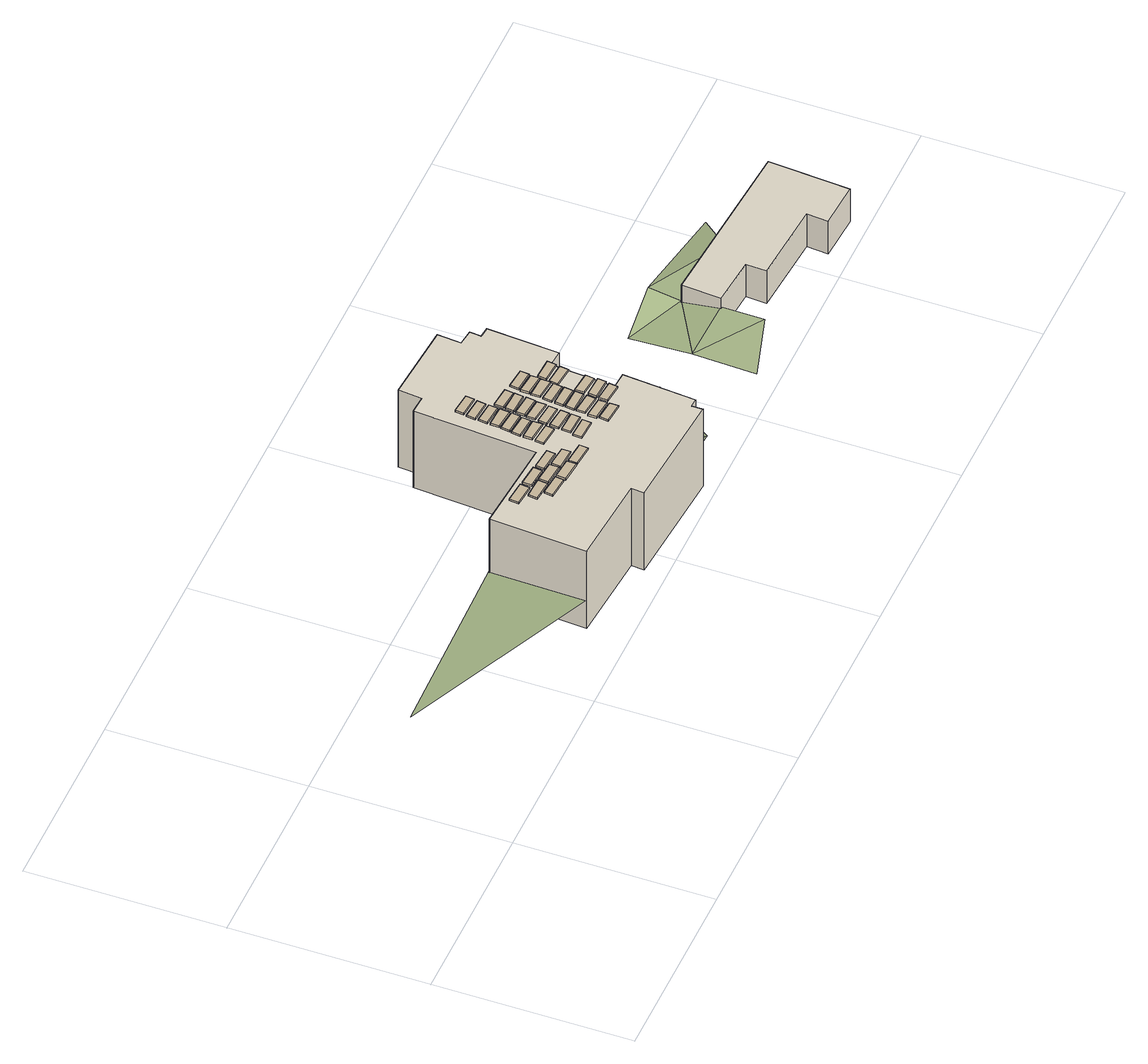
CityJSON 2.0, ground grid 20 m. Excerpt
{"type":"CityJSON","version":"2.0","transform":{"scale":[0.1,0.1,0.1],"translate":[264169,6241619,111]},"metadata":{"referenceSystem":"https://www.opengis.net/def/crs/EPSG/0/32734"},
"CityObjects":{
"building1":{"type":"Building","attributes":{"address":"50 Kylemore Road Universtity Estate Cape Town","building":"house","building:levels":3,"building_height":9.7,"roof_height":125.5,"ground_height":114.2,"plus_code":"4FRW3C6X+6GX"},"children":["building1-1","building1-2","building1-3","building1-4","building1-5","building1-6","building1-7","building1-8","building1-9","building1-10","building1-11","building1-12","building1-13","building1-14","building1-15","building1-16","building1-17","building1-18","building1-19","building1-20","building1-21","building1-22","building1-23","building1-24","building1-25","building1-26","building1-27","building1-28","building1-29","building1-30","building1-31","building1-32","building1-33","building1-34","building1-35","building1-36","building1-37","building1-38","building1-39"],"geometry":[{"type":"Solid","lod":"1","boundaries":[[[[0,1,2,3]],[[1,4,5,2]],[[4,6,7,5]],[[6,8,9,7]],[[8,10,11,9]],[[10,12,13,11]],[[12,14,15,13]],[[14,16,17,15]],[[16,18,19,17]],[[18,20,21,19]],[[20,22,23,21]],[[22,24,25,23]],[[24,26,27,25]],[[26,28,29,27]],[[28,30,31,29]],[[30,32,33,31]],[[32,34,35,33]],[[34,36,37,35]],[[36,38,39,37]],[[38,0,3,39]],[[3,2,5,7,9,11,13,15,17,19,21,23,25,27,29,31,33,35,37,39]],[[38,36,34,32,30,28,26,24,22,20,18,16,14,12,10,8,6,4,1,0]]]]}]},
"building1-1":{"type":"BuildingInstallation","parents":["building1"],"geometry":[{"type":"Solid","lod":"1","boundaries":[[[[40,41,42,43]],[[41,44,45,42]],[[44,46,47,45]],[[46,40,43,47]],[[43,42,45,47]],[[46,44,41,40]]]]}]},
"building1-2":{"type":"BuildingInstallation","parents":["building1"],"geometry":[{"type":"Solid","lod":"1","boundaries":[[[[48,49,50,51]],[[49,52,53,50]],[[52,54,55,53]],[[54,48,51,55]],[[51,50,53,55]],[[54,52,49,48]]]]}]},
"building1-3":{"type":"BuildingInstallation","parents":["building1"],"geometry":[{"type":"Solid","lod":"1","boundaries":[[[[56,57,58,59]],[[57,60,61,58]],[[60,62,63,61]],[[62,56,59,63]],[[59,58,61,63]],[[62,60,57,56]]]]}]},
"building1-4":{"type":"BuildingInstallation","parents":["building1"],"geometry":[{"type":"Solid","lod":"1","boundaries":[[[[64,65,66,67]],[[65,68,69,66]],[[68,70,71,69]],[[70,64,67,71]],[[67,66,69,71]],[[70,68,65,64]]]]}]},
"building1-5":{"type":"BuildingInstallation","parents":["building1"],"geometry":[{"type":"Solid","lod":"1","boundaries":[[[[72,73,74,75]],[[73,76,77,74]],[[76,78,79,77]],[[78,72,75,79]],[[75,74,77,79]],[[78,76,73,72]]]]}]},
"building1-6":{"type":"BuildingInstallation","parents":["building1"],"geometry":[{"type":"Solid","lod":"1","boundaries":[[[[80,81,82,83]],[[81,84,85,82]],[[84,86,87,85]],[[86,80,83,87]],[[83,82,85,87]],[[86,84,81,80]]]]}]},
"building1-7":{"type":"BuildingInstallation","parents":["building1"],"geometry":[{"type":"Solid","lod":"1","boundaries":[[[[88,89,90,91]],[[89,92,93,90]],[[92,94,95,93]],[[94,88,91,95]],[[91,90,93,95]],[[94,92,89,88]]]]}]},
"building1-8":{"type":"BuildingInstallation","parents":["building1"],"geometry":[{"type":"Solid","lod":"1","boundaries":[[[[96,97,98,99]],[[97,100,101,98]],[[100,102,103,101]],[[102,96,99,103]],[[99,98,101,103]],[[102,100,97,96]]]]}]},
"building1-9":{"type":"BuildingInstallation","parents":["building1"],"geometry":[{"type":"Solid","lod":"1","boundaries":[[[[104,105,106,107]],[[105,108,109,106]],[[108,110,111,109]],[[110,104,107,111]],[[107,106,109,111]],[[110,108,105,104]]]]}]},
"building1-10":{"type":"BuildingInstallation","parents":["building1"],"geometry":[{"type":"Solid","lod":"1","boundaries":[[[[112,113,114,115]],[[113,116,117,114]],[[116,118,119,117]],[[118,112,115,119]],[[115,114,117,119]],[[118,116,113,112]]]]}]},
"building1-11":{"type":"BuildingInstallation","parents":["building1"],"geometry":[{"type":"Solid","lod":"1","boundaries":[[[[120,121,122,123]],[[121,124,125,122]],[[124,126,127,125]],[[126,120,123,127]],[[123,122,125,127]],[[126,124,121,120]]]]}]},
"building1-12":{"type":"BuildingInstallation","parents":["building1"],"geometry":[{"type":"Solid","lod":"1","boundaries":[[[[128,129,130,131]],[[129,132,133,130]],[[132,134,135,133]],[[134,128,131,135]],[[131,130,133,135]],[[134,132,129,128]]]]}]},
"building1-13":{"type":"BuildingInstallation","parents":["building1"],"geometry":[{"type":"Solid","lod":"1","boundaries":[[[[136,137,138,139]],[[137,140,141,138]],[[140,142,143,141]],[[142,136,139,143]],[[139,138,141,143]],[[142,140,137,136]]]]}]},
"building1-14":{"type":"BuildingInstallation","parents":["building1"],"geometry":[{"type":"Solid","lod":"1","boundaries":[[[[144,145,146,147]],[[145,148,149,146]],[[148,150,151,149]],[[150,144,147,151]],[[147,146,149,151]],[[150,148,145,144]]]]}]},
"building1-15":{"type":"BuildingInstallation","parents":["building1"],"geometry":[{"type":"Solid","lod":"1","boundaries":[[[[152,153,154,155]],[[153,156,157,154]],[[156,158,159,157]],[[158,152,155,159]],[[155,154,157,159]],[[158,156,153,152]]]]}]},
"building1-16":{"type":"BuildingInstallation","parents":["building1"],"geometry":[{"type":"Solid","lod":"1","boundaries":[[[[160,161,162,163]],[[161,164,165,162]],[[164,166,167,165]],[[166,160,163,167]],[[163,162,165,167]],[[166,164,161,160]]]]}]},
"building1-17":{"type":"BuildingInstallation","parents":["building1"],"geometry":[{"type":"Solid","lod":"1","boundaries":[[[[168,169,170,171]],[[169,172,173,170]],[[172,174,175,173]],[[174,168,171,175]],[[171,170,173,175]],[[174,172,169,168]]]]}]},
"building1-18":{"type":"BuildingInstallation","parents":["building1"],"geometry":[{"type":"Solid","lod":"1","boundaries":[[[[176,177,178,179]],[[177,180,181,178]],[[180,182,183,181]],[[182,176,179,183]],[[179,178,181,183]],[[182,180,177,176]]]]}]},
"building1-19":{"type":"BuildingInstallation","parents":["building1"],"geometry":[{"type":"Solid","lod":"1","boundaries":[[[[184,185,186,187]],[[185,188,189,186]],[[188,190,191,189]],[[190,184,187,191]],[[187,186,189,191]],[[190,188,185,184]]]]}]},
"building1-20":{"type":"BuildingInstallation","parents":["building1"],"geometry":[{"type":"Solid","lod":"1","boundaries":[[[[192,193,194,195]],[[193,196,197,194]],[[196,198,199,197]],[[198,192,195,199]],[[195,194,197,199]],[[198,196,193,192]]]]}]},
"building1-21":{"type":"BuildingInstallation","parents":["building1"],"geometry":[{"type":"Solid","lod":"1","boundaries":[[[[200,201,202,203]],[[201,204,205,202]],[[204,206,207,205]],[[206,200,203,207]],[[203,202,205,207]],[[206,204,201,200]]]]}]},
"building1-22":{"type":"BuildingInstallation","parents":["building1"],"geometry":[{"type":"Solid","lod":"1","boundaries":[[[[208,209,210,211]],[[209,212,213,210]],[[212,214,215,213]],[[214,208,211,215]],[[211,210,213,215]],[[214,212,209,208]]]]}]},
"building1-23":{"type":"BuildingInstallation","parents":["building1"],"geometry":[{"type":"Solid","lod":"1","boundaries":[[[[216,217,218,219]],[[217,220,221,218]],[[220,222,223,221]],[[222,216,219,223]],[[219,218,221,223]],[[222,220,217,216]]]]}]},
"building1-24":{"type":"BuildingInstallation","parents":["building1"],"geometry":[{"type":"Solid","lod":"1","boundaries":[[[[224,225,226,227]],[[225,228,229,226]],[[228,230,231,229]],[[230,224,227,231]],[[227,226,229,231]],[[230,228,225,224]]]]}]},
"building1-25":{"type":"BuildingInstallation","parents":["building1"],"geometry":[{"type":"Solid","lod":"1","boundaries":[[[[232,233,234,235]],[[233,236,237,234]],[[236,238,239,237]],[[238,232,235,239]],[[235,234,237,239]],[[238,236,233,232]]]]}]},
"building1-26":{"type":"BuildingInstallation","parents":["building1"],"geometry":[{"type":"Solid","lod":"1","boundaries":[[[[240,241,242,243]],[[241,244,245,242]],[[244,246,247,245]],[[246,240,243,247]],[[243,242,245,247]],[[246,244,241,240]]]]}]},
"building1-27":{"type":"BuildingInstallation","parents":["building1"],"geometry":[{"type":"Solid","lod":"1","boundaries":[[[[248,249,250,251]],[[249,252,253,250]],[[252,254,255,253]],[[254,248,251,255]],[[251,250,253,255]],[[254,252,249,248]]]]}]},
"building1-28":{"type":"BuildingInstallation","parents":["building1"],"geometry":[{"type":"Solid","lod":"1","boundaries":[[[[256,257,258,259]],[[257,260,261,258]],[[260,262,263,261]],[[262,256,259,263]],[[259,258,261,263]],[[262,260,257,256]]]]}]},
"building1-29":{"type":"BuildingInstallation","parents":["building1"],"geometry":[{"type":"Solid","lod":"1","boundaries":[[[[264,265,266,267]],[[265,268,269,266]],[[268,270,271,269]],[[270,264,267,271]],[[267,266,269,271]],[[270,268,265,264]]]]}]},
"building1-30":{"type":"BuildingInstallation","parents":["building1"],"geometry":[{"type":"Solid","lod":"1","boundaries":[[[[272,273,274,275]],[[273,276,277,274]],[[276,278,279,277]],[[278,272,275,279]],[[275,274,277,279]],[[278,276,273,272]]]]}]},
"building1-31":{"type":"BuildingInstallation","parents":["building1"],"geometry":[{"type":"Solid","lod":"1","boundaries":[[[[280,281,282,283]],[[281,284,285,282]],[[284,286,287,285]],[[286,280,283,287]],[[283,282,285,287]],[[286,284,281,280]]]]}]},
"building1-32":{"type":"BuildingInstallation","parents":["building1"],"geometry":[{"type":"Solid","lod":"1","boundaries":[[[[288,289,290,291]],[[289,292,293,290]],[[292,294,295,293]],[[294,288,291,295]],[[291,290,293,295]],[[294,292,289,288]]]]}]},
"building1-33":{"type":"BuildingInstallation","parents":["building1"],"geometry":[{"type":"Solid","lod":"1","boundaries":[[[[296,297,298,299]],[[297,300,301,298]],[[300,302,303,301]],[[302,296,299,303]],[[299,298,301,303]],[[302,300,297,296]]]]}]},
"building1-34":{"type":"BuildingInstallation","parents":["building1"],"geometry":[{"type":"Solid","lod":"1","boundaries":[[[[304,305,306,307]],[[305,308,309,306]],[[308,310,311,309]],[[310,304,307,311]],[[307,306,309,311]],[[310,308,305,304]]]]}]},
"building1-35":{"type":"BuildingInstallation","parents":["building1"],"geometry":[{"type":"Solid","lod":"1","boundaries":[[[[312,313,314,315]],[[313,316,317,314]],[[316,318,319,317]],[[318,312,315,319]],[[315,314,317,319]],[[318,316,313,312]]]]}]},
"building1-36":{"type":"BuildingInstallation","parents":["building1"],"geometry":[{"type":"Solid","lod":"1","boundaries":[[[[320,321,322,323]],[[321,324,325,322]],[[324,326,327,325]],[[326,320,323,327]],[[323,322,325,327]],[[326,324,321,320]]]]}]},
"building1-37":{"type":"BuildingInstallation","parents":["building1"],"geometry":[{"type":"Solid","lod":"1","boundaries":[[[[328,329,330,331]],[[329,332,333,330]],[[332,334,335,333]],[[334,328,331,335]],[[331,330,333,335]],[[334,332,329,328]]]]}]},
"building1-38":{"type":"BuildingInstallation","parents":["building1"],"geometry":[{"type":"Solid","lod":"1","boundaries":[[[[336,337,338,339]],[[337,340,341,338]],[[340,342,343,341]],[[342,336,339,343]],[[339,338,341,343]],[[342,340,337,336]]]]}]},
"building1-39":{"type":"BuildingInstallation","parents":["building1"],"geometry":[{"type":"Solid","lod":"1","boundaries":[[[[344,345,346,347]],[[345,348,349,346]],[[348,350,351,349]],[[350,344,347,351]],[[347,346,349,351]],[[350,348,345,344]]]]}]},
"building2":{"type":"Building","attributes":{"address":"33 Kylemore Road Universtity Estate Cape Town","building":"house","building:levels":1,"building_height":4.1,"roof_height":116.8,"ground_height":111.5,"plus_code":"4FRW3C6X+6P6"},"geometry":[{"type":"Solid","lod":"1","boundaries":[[[[352,353,354,355]],[[353,356,357,354]],[[356,358,359,357]],[[358,360,361,359]],[[360,362,363,361]],[[362,364,365,363]],[[364,366,367,365]],[[366,352,355,367]],[[355,354,357,359,361,363,365,367]],[[366,364,362,360,358,356,353,352]]]]}]},
"terrain1":{"type":"TINRelief","geometry":[{"type":"CompositeSurface","lod":"1","boundaries":[[[368,369,370]],[[371,372,373]],[[374,375,376]],[[373,372,377]],[[377,376,373]],[[378,374,376]],[[376,379,378]],[[377,380,376]],[[379,376,380]],[[381,382,383]],[[384,385,383]],[[383,382,386]],[[384,383,386]],[[387,385,384]],[[388,387,384]],[[387,388,389]]]}]}
},
"vertices":[
[483,14,32],[489,88,32],[489,88,129],[483,14,129],[472,89,32],[472,89,129],[477,153,32],[477,153,129],[494,152,32],[494,152,129],[499,225,32],[499,225,129],[488,226,32],[488,226,129],[489,238,32],[489,238,129],[473,240,32],[473,240,129],[475,264,32],[475,264,129],[394,270,32],[394,270,129],[392,246,32],[392,246,129],[374,247,32],[374,247,129],[365,123,32],[365,123,129],[268,130,32],[268,130,129],[261,32,32],[261,32,129],[353,25,32],[353,25,129],[352,12,32],[352,12,129],[474,3,32],[474,3,129],[474,14,32],[474,14,129],
[364,91,130],[363,82,130],[363,82,132],[364,91,132],[385,80,130],[385,80,132],[386,89,130],[386,89,132],
[341,94,130],[340,84,130],[340,84,132],[341,94,132],[362,82,130],[362,82,132],[362,92,130],[362,92,132],
[317,96,130],[316,87,130],[316,87,132],[317,96,132],[338,85,130],[338,85,132],[339,94,130],[339,94,132],
[308,108,130],[307,99,130],[307,99,132],[308,108,132],[328,97,130],[328,97,132],[329,107,130],[329,107,132],
[331,107,130],[330,97,130],[330,97,132],[331,107,132],[352,95,130],[352,95,132],[352,105,130],[352,105,132],
[354,104,130],[353,94,130],[353,94,132],[354,104,132],[375,93,130],[375,93,132],[375,102,130],[375,102,132],
[296,122,130],[295,112,130],[295,112,132],[296,122,132],[317,110,130],[317,110,132],[318,120,130],[318,120,132],
[321,119,130],[321,110,130],[321,110,132],[321,119,132],[342,108,130],[342,108,132],[343,117,130],[343,117,132],
[346,116,130],[345,107,130],[345,107,132],[346,116,132],[367,105,130],[367,105,132],[368,114,130],[368,114,132],
[386,211,130],[385,202,130],[385,202,132],[386,211,132],[406,200,130],[406,200,132],[407,209,130],[407,209,132],
[384,199,130],[383,190,130],[383,190,132],[384,199,132],[404,188,130],[404,188,132],[405,197,130],[405,197,132],
[383,187,130],[382,178,130],[382,178,132],[383,187,132],[403,176,130],[403,176,132],[404,185,130],[404,185,132],
[382,175,130],[382,166,130],[382,166,132],[382,175,132],[402,164,130],[402,164,132],[403,174,130],[403,174,132],
[381,164,130],[380,155,130],[380,155,132],[381,164,132],[401,153,130],[401,153,132],[402,162,130],[402,162,132],
[379,153,130],[378,144,130],[378,144,132],[379,153,132],[399,142,130],[399,142,132],[400,151,130],[400,151,132],
[378,141,130],[378,132,130],[378,132,132],[378,141,132],[399,130,130],[399,130,132],[399,140,130],[399,140,132],
[377,129,130],[376,120,130],[376,120,132],[377,129,132],[397,118,130],[397,118,132],[398,127,130],[398,127,132],
[406,170,130],[405,161,130],[405,161,132],[406,170,132],[426,160,130],[426,160,132],[427,169,130],[427,169,132],
[407,181,130],[406,172,130],[406,172,132],[407,181,132],[427,170,130],[427,170,132],[428,179,130],[428,179,132],
[405,159,130],[404,150,130],[404,150,132],[405,159,132],[425,148,130],[425,148,132],[426,157,130],[426,157,132],
[403,148,130],[403,139,130],[403,139,132],[403,148,132],[424,137,130],[424,137,132],[424,146,130],[424,146,132],
[402,136,130],[401,127,130],[401,127,132],[402,136,132],[422,125,130],[422,125,132],[423,134,130],[423,134,132],
[401,124,130],[400,115,130],[400,115,132],[401,124,132],[421,113,130],[421,113,132],[422,122,130],[422,122,132],
[400,112,130],[399,103,130],[399,103,132],[400,112,132],[420,102,130],[420,102,132],[421,111,130],[421,111,132],
[435,177,130],[434,168,130],[434,168,132],[435,177,132],[455,166,130],[455,166,132],[456,175,130],[456,175,132],
[433,166,130],[433,157,130],[433,157,132],[433,166,132],[454,155,130],[454,155,132],[454,164,130],[454,164,132],
[432,155,130],[432,146,130],[432,146,132],[432,155,132],[453,144,130],[453,144,132],[453,154,130],[453,154,132],
[431,143,130],[430,134,130],[430,134,132],[431,143,132],[451,132,130],[451,132,132],[452,141,130],[452,141,132],
[430,131,130],[429,122,130],[429,122,132],[430,131,132],[450,121,130],[450,121,132],[451,130,130],[451,130,132],
[429,120,130],[428,111,130],[428,111,132],[429,120,132],[449,110,130],[449,110,132],[450,119,130],[450,119,132],
[428,109,130],[428,100,130],[428,100,132],[428,109,132],[448,98,130],[448,98,132],[449,107,130],[449,107,132],
[426,97,130],[426,88,130],[426,88,132],[426,97,132],[447,86,130],[447,86,132],[447,95,130],[447,95,132],
[456,158,130],[455,149,130],[455,149,132],[456,158,132],[476,148,130],[476,148,132],[477,157,130],[477,157,132],
[454,146,130],[453,137,130],[453,137,132],[454,146,132],[474,135,130],[474,135,132],[475,144,130],[475,144,132],
[452,120,130],[452,111,130],[452,111,132],[452,120,132],[472,109,130],[472,109,132],[473,118,130],[473,118,132],
[452,107,130],[451,98,130],[451,98,132],[452,107,132],[472,97,130],[472,97,132],[473,106,130],[473,106,132],
[450,96,130],[450,87,130],[450,87,132],[450,96,132],[470,85,130],[470,85,132],[471,94,130],[471,94,132],
[397,100,130],[396,91,130],[396,91,132],[397,100,132],[417,90,130],[417,90,132],[418,99,130],[418,99,132],
[427,86,130],[426,77,130],[426,77,132],[427,86,132],[447,75,130],[447,75,132],[447,84,130],[447,84,132],
[695,74,5],[745,70,5],[745,70,46],[695,74,46],[744,49,5],[744,49,46],[827,43,5],[827,43,46],[825,21,5],[825,21,46],[872,18,5],[872,18,46],[878,101,5],[878,101,46],[698,114,5],[698,114,46],
[261,32,68],[268,130,63],[0,100,129],[485,34,35],[504,22,42],[486,53,36],[475,129,36],[472,89,36],[489,88,36],[527,20,42],[494,152,38],[543,165,32],[575,86,37],[623,10,38],[692,30,38],[629,76,34],[698,114,26],[635,141,25],[695,74,35],[704,149,25],[788,108,19],[822,140,5]
]}
